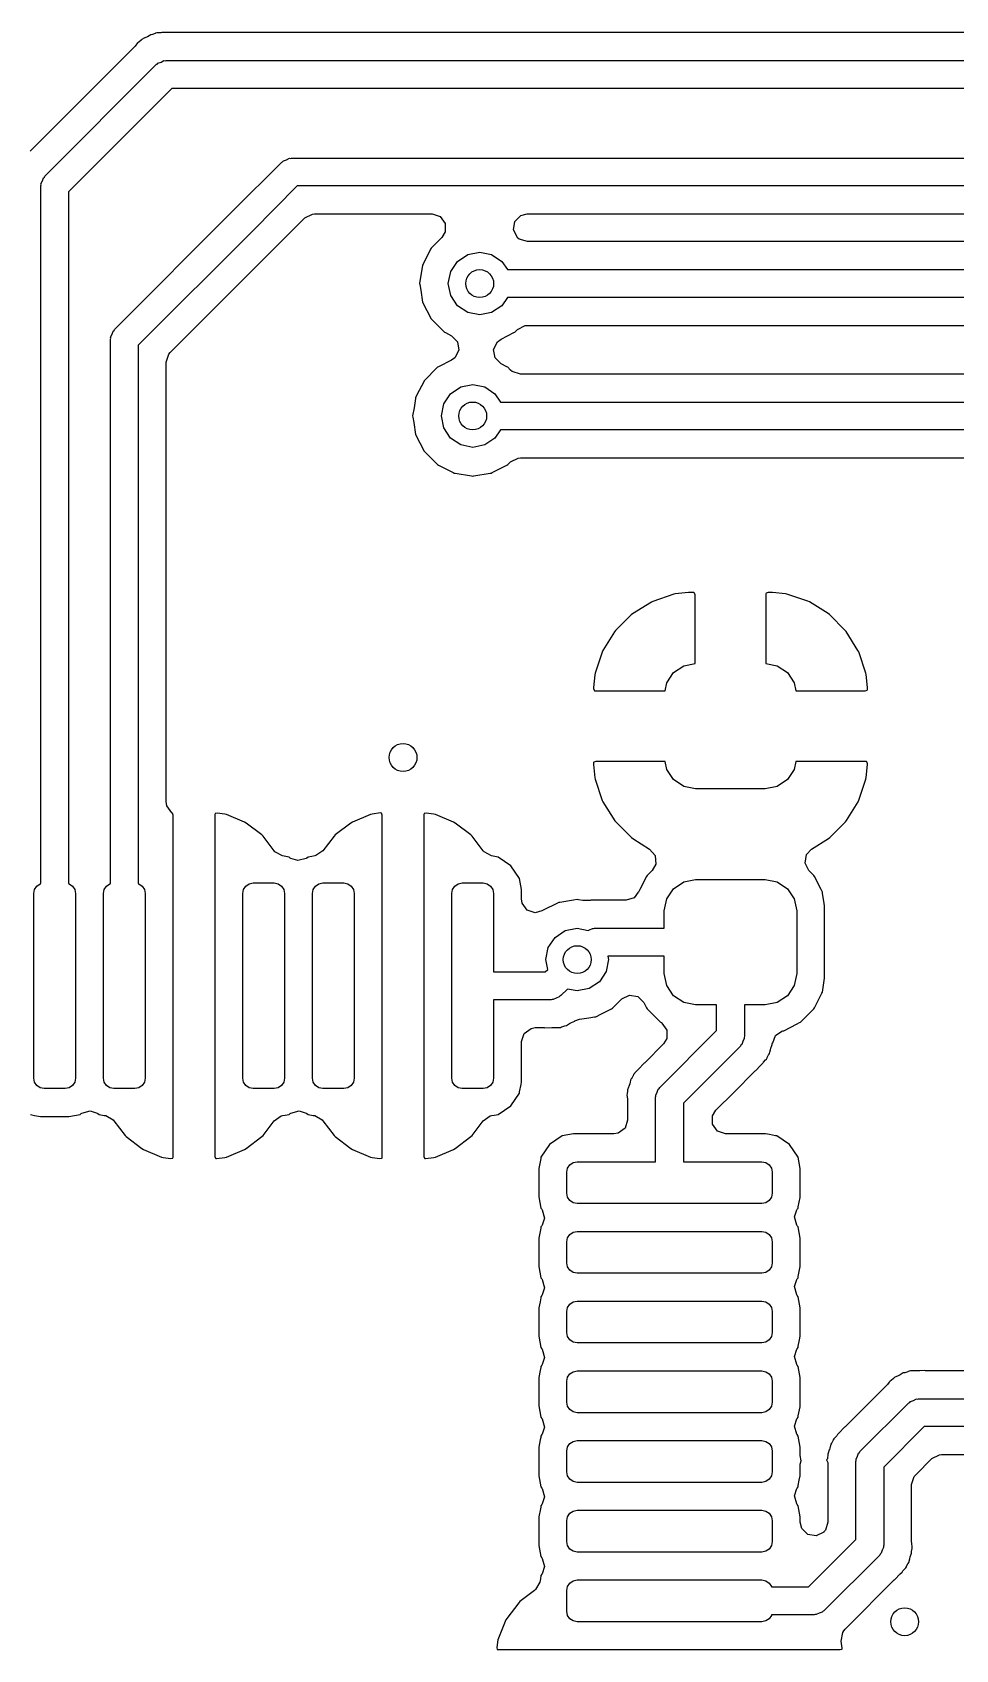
# Model space of a CAD drawing. Extents: x 97 to 313, y -173 to 213.
# Drawn here: x 192.54 to 199.17, y -144.25 to -132.65 of the extents above; entities that cross this region are included whole.
import ezdxf

# ---------------------------------------------------------------- set-up
doc = ezdxf.new("R2010")
doc.units = 0
doc.layers.add('BLACK', color=7, linetype='CONTINUOUS')

msp = doc.modelspace()

# ---------------------------------------------------------------- linework, layer by layer
at = {"layer": 'BLACK', "linetype": 'CONTINUOUS'}
for p, q in [((193.295, -132.724), (193.277, -132.747)), ((193.303, -132.719), (193.295, -132.724)), ((193.321, -132.704), (193.303, -132.719)), ((193.325, -132.7), (193.321, -132.704)), ((193.33, -132.696), (193.325, -132.7)), ((193.336, -132.693), (193.33, -132.696)), ((193.354, -132.685), (193.336, -132.693)), ((193.336, -132.693), (193.336, -132.693)), ((193.367, -132.679), (193.354, -132.685)), ((193.39, -132.665), (193.367, -132.679)), ((193.401, -132.663), (193.39, -132.665)), ((193.422, -132.656), (193.401, -132.663)), ((193.424, -132.655), (193.422, -132.656)), ((193.433, -132.652), (193.424, -132.655)), ((193.424, -132.655), (193.424, -132.655)), ((193.442, -132.651), (193.433, -132.652)), ((193.446, -132.651), (193.442, -132.651)), ((193.462, -132.651), (193.446, -132.651)), ((193.468, -132.65), (193.462, -132.651)), ((193.472, -132.649), (193.468, -132.65)), ((193.492, -132.649), (193.472, -132.649)), ((193.495, -132.649), (193.492, -132.649)), ((193.545, -132.648), (193.495, -132.649)), ((193.549, -132.649), (193.545, -132.648)), ((193.554, -132.649), (193.549, -132.649)), ((229.673, -132.649), (193.554, -132.649)), ((193.268, -132.757), (192.525, -133.5)), ((193.277, -132.747), (193.268, -132.757)), ((192.629, -133.679), (193.429, -132.879)), ((193.429, -132.879), (193.436, -132.876)), ((193.436, -132.876), (193.441, -132.869)), ((193.441, -132.869), (193.463, -132.862)), ((193.463, -132.862), (193.484, -132.851)), ((193.484, -132.851), (193.492, -132.852)), ((193.492, -132.852), (193.5, -132.85)), ((193.5, -132.85), (229.7, -132.85)), ((193.541, -133.05), (192.8, -133.791)), ((229.659, -133.05), (193.541, -133.05)), ((193.979, -133.929), (194.329, -133.579)), ((194.329, -133.579), (194.336, -133.576)), ((194.336, -133.576), (194.341, -133.569)), ((194.341, -133.569), (194.363, -133.562)), ((194.363, -133.562), (194.384, -133.551)), ((194.384, -133.551), (194.392, -133.552)), ((194.392, -133.552), (194.4, -133.55)), ((194.4, -133.55), (226.1, -133.55)), ((192.6, -133.75), (192.602, -133.742)), ((192.6, -138.755), (192.6, -133.75)), ((192.601, -133.734), (192.612, -133.713)), ((192.602, -133.742), (192.601, -133.734)), ((192.612, -133.713), (192.619, -133.691)), ((192.619, -133.691), (192.626, -133.686)), ((192.626, -133.686), (192.629, -133.679)), ((194.441, -133.75), (194.121, -134.071)), ((226.059, -133.75), (194.441, -133.75)), ((192.8, -133.791), (192.8, -138.755)), ((193.129, -134.779), (193.979, -133.929)), ((193.529, -134.945), (194.495, -133.979)), ((193.979, -133.929), (193.979, -133.929)), ((194.495, -133.979), (194.55, -133.952)), ((194.55, -133.952), (194.565, -133.951)), ((194.565, -133.951), (195.409, -133.951)), ((195.409, -133.951), (195.467, -133.969)), ((195.467, -133.969), (195.503, -134.019)), ((196.003, -134.005), (196.046, -133.961)), ((196.046, -133.961), (196.091, -133.951)), ((196.091, -133.951), (219.63, -133.951)), ((194.121, -134.071), (193.3, -134.891)), ((194.121, -134.071), (194.121, -134.071)), ((195.503, -134.08), (195.479, -134.12)), ((195.503, -134.019), (195.503, -134.08)), ((195.993, -134.065), (196.003, -134.005)), ((196.021, -134.12), (195.993, -134.065)), ((195.398, -134.204), (195.344, -134.31)), ((195.401, -134.197), (195.398, -134.204)), ((195.398, -134.204), (195.398, -134.204)), ((195.479, -134.12), (195.401, -134.197)), ((195.664, -134.242), (195.75, -134.225)), ((195.75, -134.225), (195.836, -134.242)), ((196.022, -134.121), (196.021, -134.12)), ((196.034, -134.131), (196.022, -134.121)), ((196.092, -134.149), (196.034, -134.131)), ((219.623, -134.149), (196.092, -134.149)), ((195.34, -134.317), (195.319, -134.45)), ((195.344, -134.31), (195.34, -134.317)), ((195.542, -134.364), (195.591, -134.291)), ((195.591, -134.291), (195.664, -134.242)), ((195.836, -134.242), (195.909, -134.291)), ((195.909, -134.291), (195.949, -134.35)), ((195.949, -134.35), (219.65, -134.35)), ((195.319, -134.45), (195.32, -134.458)), ((195.32, -134.458), (195.327, -134.498)), ((195.525, -134.45), (195.542, -134.364)), ((195.542, -134.536), (195.525, -134.45)), ((195.327, -134.498), (195.34, -134.583)), ((195.34, -134.583), (195.401, -134.703)), ((195.591, -134.609), (195.542, -134.536)), ((195.949, -134.55), (195.909, -134.609)), ((219.609, -134.55), (195.949, -134.55)), ((195.664, -134.658), (195.591, -134.609)), ((195.75, -134.675), (195.664, -134.658)), ((195.836, -134.658), (195.75, -134.675)), ((195.909, -134.609), (195.836, -134.658)), ((193.101, -134.834), (193.112, -134.813)), ((193.112, -134.813), (193.119, -134.791)), ((193.119, -134.791), (193.126, -134.786)), ((193.126, -134.786), (193.129, -134.779)), ((195.401, -134.703), (195.497, -134.799)), ((195.497, -134.799), (195.504, -134.802)), ((195.504, -134.802), (195.504, -134.802)), ((195.504, -134.802), (195.547, -134.824)), ((195.903, -134.85), (195.996, -134.802)), ((195.996, -134.802), (196.003, -134.799)), ((195.996, -134.802), (195.996, -134.802)), ((196.003, -134.799), (196.022, -134.779)), ((196.022, -134.779), (196.077, -134.752)), ((196.077, -134.752), (196.092, -134.75)), ((196.092, -134.75), (219.485, -134.75)), ((193.1, -134.85), (193.102, -134.842)), ((193.1, -138.755), (193.1, -134.85)), ((193.102, -134.842), (193.101, -134.834)), ((193.3, -134.891), (193.3, -138.755)), ((195.547, -134.824), (195.59, -134.867)), ((195.6, -134.928), (195.572, -134.982)), ((195.59, -134.867), (195.6, -134.928)), ((195.85, -134.922), (195.878, -134.868)), ((195.86, -134.983), (195.85, -134.922)), ((195.878, -134.868), (195.903, -134.85)), ((193.5, -135.015), (193.519, -134.957)), ((193.5, -138.166), (193.5, -135.015)), ((193.519, -134.957), (193.529, -134.945)), ((195.547, -135), (195.454, -135.048)), ((195.572, -134.982), (195.547, -135)), ((195.903, -135.026), (195.86, -134.983)), ((195.946, -135.048), (195.903, -135.026)), ((195.348, -135.154), (195.315, -135.218)), ((195.351, -135.147), (195.348, -135.154)), ((195.348, -135.154), (195.348, -135.154)), ((195.447, -135.051), (195.351, -135.147)), ((195.454, -135.048), (195.447, -135.051)), ((195.454, -135.048), (195.454, -135.048)), ((195.953, -135.051), (195.946, -135.048)), ((195.946, -135.048), (195.946, -135.048)), ((195.972, -135.071), (195.953, -135.051)), ((195.984, -135.081), (195.972, -135.071)), ((196.042, -135.1), (195.984, -135.081)), ((210.923, -135.1), (196.042, -135.1)), ((195.289, -135.275), (195.279, -135.341)), ((195.29, -135.267), (195.289, -135.275)), ((195.289, -135.275), (195.289, -135.275)), ((195.315, -135.218), (195.29, -135.267)), ((195.492, -135.314), (195.541, -135.241)), ((195.541, -135.241), (195.614, -135.192)), ((195.614, -135.192), (195.7, -135.175)), ((195.7, -135.175), (195.786, -135.192)), ((195.786, -135.192), (195.859, -135.241)), ((195.859, -135.241), (195.899, -135.3)), ((195.279, -135.341), (195.269, -135.4)), ((195.475, -135.4), (195.492, -135.314)), ((195.899, -135.3), (210.95, -135.3)), ((195.269, -135.4), (195.27, -135.408)), ((195.27, -135.408), (195.277, -135.448)), ((195.277, -135.448), (195.29, -135.533)), ((195.492, -135.486), (195.475, -135.4)), ((195.541, -135.559), (195.492, -135.486)), ((195.899, -135.5), (195.859, -135.559)), ((210.909, -135.5), (195.899, -135.5)), ((195.29, -135.533), (195.351, -135.653)), ((195.614, -135.608), (195.541, -135.559)), ((195.7, -135.625), (195.614, -135.608)), ((195.786, -135.608), (195.7, -135.625)), ((195.859, -135.559), (195.786, -135.608)), ((195.351, -135.653), (195.447, -135.749)), ((195.953, -135.749), (195.972, -135.729)), ((195.972, -135.729), (196.027, -135.702)), ((196.027, -135.702), (196.042, -135.701)), ((196.042, -135.701), (210.785, -135.701)), ((195.447, -135.749), (195.454, -135.752)), ((195.454, -135.752), (195.454, -135.752)), ((195.454, -135.752), (195.56, -135.806)), ((195.56, -135.806), (195.567, -135.81)), ((195.567, -135.81), (195.575, -135.811)), ((195.575, -135.811), (195.575, -135.811)), ((195.575, -135.811), (195.692, -135.83)), ((195.692, -135.83), (195.7, -135.831)), ((195.7, -135.831), (195.708, -135.83)), ((195.708, -135.83), (195.825, -135.811)), ((195.825, -135.811), (195.833, -135.81)), ((195.825, -135.811), (195.825, -135.811)), ((195.833, -135.81), (195.84, -135.806)), ((195.84, -135.806), (195.946, -135.752)), ((195.946, -135.752), (195.953, -135.749)), ((195.946, -135.752), (195.946, -135.752)), ((197.249, -136.667), (197.154, -136.677)), ((197.254, -136.667), (197.249, -136.667)), ((197.288, -136.667), (197.254, -136.667)), ((197.292, -136.67), (197.288, -136.667)), ((197.296, -136.683), (197.292, -136.67)), ((197.807, -136.671), (197.804, -136.675)), ((197.82, -136.667), (197.807, -136.671)), ((197.846, -136.667), (197.82, -136.667)), ((197.851, -136.667), (197.846, -136.667)), ((197.944, -136.677), (197.851, -136.667)), ((196.982, -136.735), (196.846, -136.819)), ((196.992, -136.73), (196.982, -136.735)), ((197.144, -136.679), (196.992, -136.73)), ((197.154, -136.677), (197.144, -136.679)), ((197.296, -137.176), (197.296, -136.683)), ((197.804, -136.675), (197.804, -137.176)), ((197.955, -136.679), (197.944, -136.677)), ((198.106, -136.729), (197.955, -136.679)), ((198.117, -136.734), (198.106, -136.729)), ((198.252, -136.818), (198.117, -136.734)), ((196.838, -136.826), (196.725, -136.939)), ((196.846, -136.819), (196.838, -136.826)), ((198.261, -136.825), (198.252, -136.818)), ((198.374, -136.938), (198.261, -136.825)), ((196.718, -136.948), (196.634, -137.083)), ((196.725, -136.939), (196.718, -136.948)), ((198.381, -136.946), (198.374, -136.938)), ((198.465, -137.082), (198.381, -136.946)), ((196.629, -137.094), (196.579, -137.245)), ((196.634, -137.083), (196.629, -137.094)), ((198.47, -137.092), (198.465, -137.082)), ((198.521, -137.244), (198.47, -137.092)), ((196.579, -137.245), (196.577, -137.256)), ((197.092, -137.314), (197.141, -137.241)), ((197.141, -137.241), (197.214, -137.192)), ((197.214, -137.192), (197.296, -137.176)), ((197.804, -137.176), (197.886, -137.192)), ((197.886, -137.192), (197.959, -137.241)), ((197.959, -137.241), (198.008, -137.314)), ((198.523, -137.254), (198.521, -137.244)), ((196.577, -137.256), (196.567, -137.349)), ((196.567, -137.349), (196.567, -137.354)), ((196.567, -137.354), (196.567, -137.355)), ((196.567, -137.355), (196.571, -137.368)), ((197.081, -137.371), (197.092, -137.314)), ((198.008, -137.314), (198.019, -137.371)), ((198.517, -137.371), (198.53, -137.367)), ((198.533, -137.349), (198.523, -137.254)), ((198.53, -137.367), (198.533, -137.363)), ((198.533, -137.354), (198.533, -137.349)), ((198.533, -137.363), (198.533, -137.354)), ((196.571, -137.368), (196.575, -137.371)), ((196.575, -137.371), (197.081, -137.371)), ((198.019, -137.371), (198.517, -137.371)), ((196.57, -137.883), (196.567, -137.887)), ((196.567, -137.887), (196.567, -137.896)), ((196.567, -137.896), (196.567, -137.901)), ((196.567, -137.901), (196.577, -137.996)), ((196.583, -137.879), (196.57, -137.883)), ((197.081, -137.879), (196.583, -137.879)), ((197.092, -137.936), (197.081, -137.879)), ((197.141, -138.009), (197.092, -137.936)), ((198.008, -137.936), (197.959, -138.009)), ((198.019, -137.879), (198.008, -137.936)), ((198.525, -137.879), (198.019, -137.879)), ((198.523, -137.994), (198.533, -137.901)), ((198.529, -137.882), (198.525, -137.879)), ((198.533, -137.895), (198.529, -137.882)), ((198.533, -137.896), (198.533, -137.895)), ((198.533, -137.901), (198.533, -137.896)), ((196.577, -137.996), (196.579, -138.006)), ((196.579, -138.006), (196.63, -138.158)), ((197.214, -138.058), (197.141, -138.009)), ((197.3, -138.075), (197.214, -138.058)), ((197.886, -138.058), (197.8, -138.075)), ((197.959, -138.009), (197.886, -138.058)), ((198.471, -138.156), (198.521, -138.005)), ((198.521, -138.005), (198.523, -137.994)), ((193.505, -138.197), (193.5, -138.166)), ((196.63, -138.158), (196.635, -138.168)), ((196.635, -138.168), (196.719, -138.304)), ((197.8, -138.075), (197.3, -138.075)), ((198.382, -138.302), (198.466, -138.167)), ((198.466, -138.167), (198.471, -138.156)), ((193.541, -138.247), (193.505, -138.197)), ((193.546, -138.25), (193.541, -138.247)), ((193.55, -138.263), (193.546, -138.25)), ((193.55, -138.793), (193.55, -138.263)), ((193.851, -138.253), (193.85, -138.258)), ((193.85, -138.258), (193.85, -138.793)), ((193.852, -138.251), (193.851, -138.253)), ((193.866, -138.249), (193.852, -138.251)), ((193.921, -138.256), (193.866, -138.249)), ((193.933, -138.259), (193.921, -138.256)), ((194.063, -138.313), (193.933, -138.259)), ((194.967, -138.259), (194.837, -138.313)), ((194.979, -138.256), (194.967, -138.259)), ((195.039, -138.248), (194.979, -138.256)), ((195.044, -138.249), (195.039, -138.248)), ((195.046, -138.25), (195.044, -138.249)), ((195.05, -138.263), (195.046, -138.25)), ((195.05, -138.793), (195.05, -138.263)), ((195.351, -138.253), (195.35, -138.258)), ((195.35, -138.258), (195.35, -138.793)), ((195.352, -138.251), (195.351, -138.253)), ((195.366, -138.249), (195.352, -138.251)), ((195.421, -138.256), (195.366, -138.249)), ((195.433, -138.259), (195.421, -138.256)), ((195.563, -138.313), (195.433, -138.259)), ((194.074, -138.32), (194.063, -138.313)), ((194.186, -138.405), (194.074, -138.32)), ((194.195, -138.414), (194.186, -138.405)), ((194.714, -138.405), (194.705, -138.414)), ((194.826, -138.32), (194.714, -138.405)), ((194.837, -138.313), (194.826, -138.32)), ((195.574, -138.32), (195.563, -138.313)), ((195.686, -138.405), (195.574, -138.32)), ((195.695, -138.414), (195.686, -138.405)), ((196.719, -138.304), (196.726, -138.312)), ((196.726, -138.312), (196.839, -138.425)), ((198.262, -138.424), (198.375, -138.311)), ((198.375, -138.311), (198.382, -138.302)), ((194.275, -138.519), (194.195, -138.414)), ((194.281, -138.526), (194.275, -138.519)), ((194.334, -138.556), (194.281, -138.526)), ((194.625, -138.519), (194.574, -138.554)), ((194.705, -138.414), (194.625, -138.519)), ((195.775, -138.519), (195.695, -138.414)), ((195.781, -138.526), (195.775, -138.519)), ((195.834, -138.556), (195.781, -138.526)), ((196.839, -138.425), (196.848, -138.432)), ((196.848, -138.432), (196.969, -138.507)), ((196.969, -138.507), (197.009, -138.554)), ((198.095, -138.546), (198.131, -138.507)), ((198.131, -138.507), (198.254, -138.431)), ((198.254, -138.431), (198.262, -138.424)), ((194.346, -138.558), (194.334, -138.556)), ((194.382, -138.565), (194.346, -138.558)), ((194.391, -138.571), (194.382, -138.565)), ((194.395, -138.574), (194.391, -138.571)), ((194.391, -138.571), (194.391, -138.571)), ((194.446, -138.59), (194.395, -138.574)), ((194.505, -138.574), (194.446, -138.59)), ((194.509, -138.571), (194.505, -138.574)), ((194.518, -138.565), (194.509, -138.571)), ((194.545, -138.56), (194.518, -138.565)), ((194.566, -138.556), (194.545, -138.56)), ((194.574, -138.554), (194.566, -138.556)), ((195.846, -138.558), (195.834, -138.556)), ((195.882, -138.565), (195.846, -138.558)), ((195.974, -138.626), (195.882, -138.565)), ((196.035, -138.718), (195.974, -138.626)), ((197.013, -138.615), (196.987, -138.661)), ((197.009, -138.554), (197.013, -138.615)), ((198.085, -138.607), (198.095, -138.546)), ((198.113, -138.661), (198.085, -138.607)), ((192.572, -138.772), (192.596, -138.756)), ((192.596, -138.756), (192.6, -138.755)), ((192.8, -138.755), (192.804, -138.756)), ((192.804, -138.756), (192.828, -138.772)), ((193.072, -138.772), (193.096, -138.756)), ((193.096, -138.756), (193.1, -138.755)), ((193.3, -138.755), (193.304, -138.756)), ((193.304, -138.756), (193.328, -138.772)), ((194.072, -138.772), (194.096, -138.756)), ((194.096, -138.756), (194.125, -138.75)), ((194.125, -138.75), (194.275, -138.75)), ((194.275, -138.75), (194.304, -138.756)), ((194.304, -138.756), (194.328, -138.772)), ((194.572, -138.772), (194.596, -138.756)), ((194.596, -138.756), (194.625, -138.75)), ((194.625, -138.75), (194.775, -138.75)), ((194.775, -138.75), (194.804, -138.756)), ((194.804, -138.756), (194.828, -138.772)), ((195.572, -138.772), (195.596, -138.756)), ((195.596, -138.756), (195.625, -138.75)), ((195.625, -138.75), (195.775, -138.75)), ((195.775, -138.75), (195.804, -138.756)), ((195.804, -138.756), (195.828, -138.772)), ((196.05, -138.798), (196.035, -138.718)), ((196.948, -138.704), (196.9, -138.798)), ((196.951, -138.697), (196.948, -138.704)), ((196.948, -138.704), (196.948, -138.704)), ((196.987, -138.661), (196.951, -138.697)), ((197.141, -138.791), (197.214, -138.742)), ((197.214, -138.742), (197.3, -138.725)), ((197.3, -138.725), (197.8, -138.725)), ((197.8, -138.725), (197.886, -138.742)), ((197.886, -138.742), (197.959, -138.791)), ((198.149, -138.697), (198.113, -138.661)), ((198.152, -138.704), (198.149, -138.697)), ((198.2, -138.798), (198.152, -138.704)), ((198.152, -138.704), (198.152, -138.704)), ((192.55, -138.825), (192.556, -138.796)), ((192.55, -140.15), (192.55, -138.825)), ((192.556, -138.796), (192.572, -138.772)), ((192.828, -138.772), (192.844, -138.796)), ((192.844, -138.796), (192.85, -138.825)), ((192.85, -138.825), (192.85, -140.15)), ((193.05, -138.825), (193.056, -138.796)), ((193.05, -140.15), (193.05, -138.825)), ((193.056, -138.796), (193.072, -138.772)), ((193.328, -138.772), (193.344, -138.796)), ((193.344, -138.796), (193.35, -138.825)), ((193.35, -138.825), (193.35, -140.15)), ((193.55, -138.796), (193.55, -138.793)), ((193.55, -138.798), (193.55, -138.796)), ((193.55, -138.822), (193.55, -138.798)), ((193.55, -138.825), (193.55, -138.822)), ((193.55, -140.15), (193.55, -138.825)), ((193.85, -138.796), (193.849, -138.798)), ((193.849, -138.798), (193.849, -138.822)), ((193.849, -138.822), (193.85, -138.825)), ((193.85, -138.793), (193.85, -138.796)), ((193.85, -138.825), (193.85, -140.15)), ((194.05, -138.825), (194.056, -138.796)), ((194.05, -140.15), (194.05, -138.825)), ((194.056, -138.796), (194.072, -138.772)), ((194.328, -138.772), (194.344, -138.796)), ((194.344, -138.796), (194.35, -138.825)), ((194.35, -138.825), (194.35, -140.15)), ((194.55, -138.825), (194.556, -138.796)), ((194.55, -140.15), (194.55, -138.825)), ((194.556, -138.796), (194.572, -138.772)), ((194.828, -138.772), (194.844, -138.796)), ((194.844, -138.796), (194.85, -138.825)), ((194.85, -138.825), (194.85, -140.15)), ((195.05, -138.796), (195.05, -138.793)), ((195.05, -138.798), (195.05, -138.796)), ((195.05, -138.822), (195.05, -138.798)), ((195.05, -138.825), (195.05, -138.822)), ((195.05, -140.15), (195.05, -138.825)), ((195.35, -138.796), (195.349, -138.798)), ((195.349, -138.798), (195.349, -138.822)), ((195.349, -138.822), (195.35, -138.825)), ((195.35, -138.793), (195.35, -138.796)), ((195.35, -138.825), (195.35, -140.15)), ((195.55, -138.825), (195.556, -138.796)), ((195.55, -140.15), (195.55, -138.825)), ((195.556, -138.796), (195.572, -138.772)), ((195.828, -138.772), (195.844, -138.796)), ((195.844, -138.796), (195.85, -138.825)), ((195.85, -138.825), (195.85, -139.387)), ((196.05, -138.865), (196.05, -138.798)), ((196.055, -138.896), (196.05, -138.865)), ((196.423, -138.873), (196.325, -138.889)), ((196.45, -138.869), (196.423, -138.873)), ((196.458, -138.87), (196.45, -138.869)), ((196.49, -138.876), (196.458, -138.87)), ((196.458, -138.87), (196.458, -138.87)), ((196.543, -138.875), (196.537, -138.876)), ((196.547, -138.874), (196.543, -138.875)), ((196.567, -138.874), (196.547, -138.874)), ((196.57, -138.874), (196.567, -138.874)), ((196.585, -138.874), (196.57, -138.874)), ((196.62, -138.873), (196.585, -138.874)), ((196.624, -138.874), (196.62, -138.873)), ((196.629, -138.874), (196.624, -138.874)), ((196.801, -138.874), (196.629, -138.874)), ((196.859, -138.856), (196.801, -138.874)), ((196.888, -138.816), (196.859, -138.856)), ((196.89, -138.817), (196.888, -138.816)), ((196.9, -138.798), (196.89, -138.817)), ((197.075, -138.95), (197.092, -138.864)), ((197.092, -138.864), (197.141, -138.791)), ((197.959, -138.791), (198.008, -138.864)), ((198.008, -138.864), (198.025, -138.95)), ((198.21, -138.817), (198.2, -138.798)), ((198.211, -138.825), (198.21, -138.817)), ((198.222, -138.896), (198.211, -138.825)), ((198.211, -138.825), (198.211, -138.825)), ((196.091, -138.945), (196.055, -138.896)), ((196.149, -138.964), (196.091, -138.945)), ((196.196, -138.949), (196.149, -138.964)), ((196.197, -138.951), (196.196, -138.949)), ((196.317, -138.89), (196.197, -138.951)), ((196.325, -138.889), (196.317, -138.89)), ((196.325, -138.889), (196.325, -138.889)), ((196.509, -138.877), (196.49, -138.876)), ((196.537, -138.876), (196.509, -138.877)), ((197.075, -139.075), (197.075, -138.95)), ((198.025, -138.95), (198.025, -139.4)), ((198.225, -138.917), (198.222, -138.896)), ((198.225, -139.433), (198.225, -138.917)), ((196.291, -139.141), (196.364, -139.092)), ((196.364, -139.092), (196.45, -139.075)), ((196.45, -139.075), (196.528, -139.09)), ((196.528, -139.09), (196.538, -139.087)), ((196.538, -139.087), (196.559, -139.076)), ((196.559, -139.076), (196.567, -139.077)), ((196.567, -139.077), (196.575, -139.075)), ((196.575, -139.075), (197.075, -139.075)), ((196.225, -139.3), (196.242, -139.214)), ((196.242, -139.214), (196.291, -139.141)), ((196.239, -139.37), (196.225, -139.3)), ((196.675, -139.3), (196.658, -139.386)), ((197.075, -139.275), (196.67, -139.275)), ((196.67, -139.275), (196.675, -139.3)), ((197.075, -139.4), (197.075, -139.275)), ((195.85, -139.387), (196.221, -139.387)), ((196.221, -139.387), (196.239, -139.37)), ((196.658, -139.386), (196.609, -139.459)), ((197.092, -139.486), (197.075, -139.4)), ((198.025, -139.4), (198.008, -139.486)), ((198.21, -139.533), (198.225, -139.433)), ((196.321, -139.568), (196.299, -139.576)), ((196.326, -139.562), (196.321, -139.568)), ((196.333, -139.558), (196.326, -139.562)), ((196.38, -139.511), (196.333, -139.558)), ((196.45, -139.525), (196.38, -139.511)), ((196.536, -139.508), (196.45, -139.525)), ((196.609, -139.459), (196.536, -139.508)), ((196.77, -139.582), (196.824, -139.554)), ((196.824, -139.554), (196.885, -139.564)), ((196.885, -139.564), (196.928, -139.607)), ((197.141, -139.559), (197.092, -139.486)), ((197.214, -139.608), (197.141, -139.559)), ((197.959, -139.559), (197.886, -139.608)), ((198.008, -139.486), (197.959, -139.559)), ((198.152, -139.646), (198.206, -139.54)), ((198.206, -139.54), (198.21, -139.533)), ((198.206, -139.54), (198.206, -139.54)), ((196.262, -139.588), (195.85, -139.588)), ((195.85, -139.588), (195.85, -140.15)), ((196.27, -139.585), (196.262, -139.588)), ((196.278, -139.586), (196.27, -139.585)), ((196.299, -139.576), (196.278, -139.586)), ((196.583, -139.71), (196.625, -139.688)), ((196.625, -139.688), (196.696, -139.652)), ((196.696, -139.652), (196.703, -139.649)), ((196.696, -139.652), (196.696, -139.652)), ((196.703, -139.649), (196.77, -139.582)), ((196.928, -139.607), (196.948, -139.646)), ((196.948, -139.646), (196.948, -139.646)), ((196.948, -139.646), (196.951, -139.653)), ((196.951, -139.653), (197.047, -139.749)), ((197.3, -139.625), (197.214, -139.608)), ((197.45, -139.625), (197.3, -139.625)), ((197.45, -139.809), (197.45, -139.625)), ((197.8, -139.625), (197.65, -139.625)), ((197.65, -139.625), (197.65, -139.85)), ((197.886, -139.608), (197.8, -139.625)), ((198.053, -139.749), (198.149, -139.653)), ((198.149, -139.653), (198.152, -139.646)), ((196.069, -139.829), (196.119, -139.793)), ((196.119, -139.793), (196.149, -139.788)), ((196.149, -139.788), (196.209, -139.788)), ((196.209, -139.788), (196.213, -139.788)), ((196.213, -139.788), (196.218, -139.79)), ((196.218, -139.79), (196.267, -139.788)), ((196.267, -139.788), (196.271, -139.788)), ((196.271, -139.788), (196.29, -139.788)), ((196.29, -139.788), (196.295, -139.787)), ((196.295, -139.787), (196.3, -139.787)), ((196.3, -139.787), (196.316, -139.786)), ((196.316, -139.786), (196.321, -139.786)), ((196.321, -139.786), (196.33, -139.786)), ((196.33, -139.786), (196.338, -139.782)), ((196.338, -139.782), (196.34, -139.781)), ((196.338, -139.782), (196.338, -139.782)), ((196.34, -139.781), (196.361, -139.775)), ((196.361, -139.775), (196.373, -139.773)), ((196.373, -139.773), (196.395, -139.759)), ((196.395, -139.759), (196.408, -139.752)), ((196.408, -139.752), (196.433, -139.742)), ((196.408, -139.752), (196.408, -139.752)), ((196.433, -139.742), (196.434, -139.74)), ((196.434, -139.74), (196.467, -139.728)), ((196.467, -139.728), (196.533, -139.718)), ((196.533, -139.718), (196.575, -139.711)), ((196.575, -139.711), (196.583, -139.71)), ((196.575, -139.711), (196.575, -139.711)), ((197.047, -139.749), (197.054, -139.752)), ((197.054, -139.752), (197.058, -139.755)), ((197.058, -139.755), (197.094, -139.805)), ((197.933, -139.81), (198.028, -139.761)), ((198.028, -139.761), (198.046, -139.752)), ((198.046, -139.752), (198.053, -139.749)), ((198.046, -139.752), (198.046, -139.752)), ((196.05, -139.887), (196.069, -139.829)), ((196.05, -140.177), (196.05, -139.887)), ((197.07, -139.905), (196.938, -140.037)), ((197.042, -140.217), (197.45, -139.809)), ((197.094, -139.866), (197.07, -139.905)), ((197.094, -139.805), (197.094, -139.866)), ((197.624, -139.914), (197.621, -139.921)), ((197.631, -139.909), (197.624, -139.914)), ((197.638, -139.887), (197.631, -139.909)), ((197.649, -139.866), (197.638, -139.887)), ((197.65, -139.85), (197.648, -139.858)), ((197.648, -139.858), (197.649, -139.866)), ((197.84, -139.934), (197.847, -139.916)), ((197.847, -139.916), (197.85, -139.909)), ((197.847, -139.916), (197.847, -139.916)), ((197.85, -139.902), (197.851, -139.901)), ((197.85, -139.903), (197.85, -139.902)), ((197.85, -139.909), (197.85, -139.903)), ((197.851, -139.901), (197.852, -139.896)), ((197.852, -139.896), (197.853, -139.896)), ((197.853, -139.896), (197.872, -139.845)), ((197.872, -139.845), (197.919, -139.813)), ((197.919, -139.813), (197.925, -139.811)), ((197.925, -139.811), (197.933, -139.81)), ((197.621, -139.921), (197.212, -140.329)), ((197.785, -140.039), (197.788, -140.035)), ((197.788, -140.035), (197.802, -140.02)), ((197.802, -140.02), (197.808, -140.013)), ((197.802, -140.02), (197.802, -140.02)), ((197.808, -140.013), (197.812, -140.005)), ((197.812, -140.005), (197.813, -140.003)), ((197.812, -140.005), (197.812, -140.005)), ((197.813, -140.003), (197.823, -139.983)), ((197.823, -139.983), (197.824, -139.981)), ((197.824, -139.981), (197.829, -139.974)), ((197.824, -139.981), (197.824, -139.981)), ((197.829, -139.974), (197.832, -139.965)), ((197.832, -139.965), (197.836, -139.948)), ((197.836, -139.948), (197.84, -139.934)), ((192.556, -140.179), (192.55, -140.15)), ((192.85, -140.15), (192.844, -140.179)), ((193.056, -140.179), (193.05, -140.15)), ((193.35, -140.15), (193.344, -140.179)), ((193.55, -140.153), (193.55, -140.15)), ((193.85, -140.15), (193.85, -140.153)), ((194.056, -140.179), (194.05, -140.15)), ((194.35, -140.15), (194.344, -140.179)), ((194.556, -140.179), (194.55, -140.15)), ((194.85, -140.15), (194.844, -140.179)), ((195.05, -140.153), (195.05, -140.15)), ((195.35, -140.15), (195.35, -140.153)), ((195.556, -140.179), (195.55, -140.15)), ((195.85, -140.15), (195.844, -140.179)), ((196.85, -140.135), (196.84, -140.154)), ((196.851, -140.133), (196.85, -140.135)), ((196.854, -140.124), (196.851, -140.133)), ((196.851, -140.133), (196.851, -140.133)), ((196.874, -140.102), (196.854, -140.124)), ((196.878, -140.098), (196.874, -140.102)), ((196.88, -140.095), (196.878, -140.098)), ((196.894, -140.081), (196.88, -140.095)), ((196.897, -140.078), (196.894, -140.081)), ((196.924, -140.049), (196.897, -140.078)), ((196.93, -140.042), (196.924, -140.049)), ((196.935, -140.04), (196.93, -140.042)), ((196.938, -140.037), (196.935, -140.04)), ((197.573, -140.252), (197.725, -140.1)), ((197.725, -140.1), (197.728, -140.098)), ((197.728, -140.098), (197.732, -140.095)), ((197.732, -140.095), (197.766, -140.059)), ((197.766, -140.059), (197.768, -140.057)), ((197.768, -140.057), (197.782, -140.043)), ((197.782, -140.043), (197.785, -140.039)), ((192.572, -140.203), (192.556, -140.179)), ((192.596, -140.219), (192.572, -140.203)), ((192.625, -140.225), (192.596, -140.219)), ((192.775, -140.225), (192.625, -140.225)), ((192.804, -140.219), (192.775, -140.225)), ((192.828, -140.203), (192.804, -140.219)), ((192.844, -140.179), (192.828, -140.203)), ((193.072, -140.203), (193.056, -140.179)), ((193.096, -140.219), (193.072, -140.203)), ((193.125, -140.225), (193.096, -140.219)), ((193.275, -140.225), (193.125, -140.225)), ((193.304, -140.219), (193.275, -140.225)), ((193.328, -140.203), (193.304, -140.219)), ((193.344, -140.179), (193.328, -140.203)), ((193.55, -140.177), (193.55, -140.153)), ((193.55, -140.179), (193.55, -140.177)), ((193.55, -140.182), (193.55, -140.179)), ((193.55, -140.717), (193.55, -140.182)), ((193.85, -140.153), (193.85, -140.177)), ((193.85, -140.177), (193.85, -140.179)), ((193.85, -140.179), (193.85, -140.182)), ((193.85, -140.182), (193.85, -140.712)), ((194.072, -140.203), (194.056, -140.179)), ((194.096, -140.219), (194.072, -140.203)), ((194.125, -140.225), (194.096, -140.219)), ((194.275, -140.225), (194.125, -140.225)), ((194.304, -140.219), (194.275, -140.225)), ((194.328, -140.203), (194.304, -140.219)), ((194.344, -140.179), (194.328, -140.203)), ((194.572, -140.203), (194.556, -140.179)), ((194.596, -140.219), (194.572, -140.203)), ((194.625, -140.225), (194.596, -140.219)), ((194.775, -140.225), (194.625, -140.225)), ((194.804, -140.219), (194.775, -140.225)), ((194.828, -140.203), (194.804, -140.219)), ((194.844, -140.179), (194.828, -140.203)), ((195.05, -140.177), (195.05, -140.153)), ((195.05, -140.179), (195.05, -140.177)), ((195.05, -140.182), (195.05, -140.179)), ((195.05, -140.717), (195.05, -140.182)), ((195.35, -140.153), (195.35, -140.177)), ((195.35, -140.177), (195.35, -140.179)), ((195.35, -140.179), (195.35, -140.182)), ((195.35, -140.182), (195.35, -140.712)), ((195.572, -140.203), (195.556, -140.179)), ((195.596, -140.219), (195.572, -140.203)), ((195.625, -140.225), (195.596, -140.219)), ((195.775, -140.225), (195.625, -140.225)), ((195.804, -140.219), (195.775, -140.225)), ((195.828, -140.203), (195.804, -140.219)), ((195.844, -140.179), (195.828, -140.203)), ((195.974, -140.349), (196.035, -140.257)), ((196.035, -140.257), (196.036, -140.248)), ((196.036, -140.248), (196.047, -140.195)), ((196.036, -140.248), (196.036, -140.248)), ((196.047, -140.195), (196.05, -140.177)), ((196.809, -140.263), (196.807, -140.273)), ((196.812, -140.241), (196.809, -140.263)), ((196.813, -140.228), (196.812, -140.234)), ((196.812, -140.234), (196.812, -140.241)), ((196.815, -140.222), (196.813, -140.228)), ((196.822, -140.203), (196.815, -140.222)), ((196.827, -140.19), (196.822, -140.203)), ((196.83, -140.178), (196.827, -140.19)), ((196.833, -140.164), (196.83, -140.178)), ((196.838, -140.156), (196.833, -140.164)), ((196.84, -140.154), (196.838, -140.156)), ((196.838, -140.156), (196.838, -140.156)), ((197.014, -140.272), (197.024, -140.251)), ((197.024, -140.251), (197.032, -140.229)), ((197.032, -140.229), (197.038, -140.224)), ((197.038, -140.224), (197.042, -140.217)), ((197.444, -140.38), (197.573, -140.252)), ((195.882, -140.41), (195.974, -140.349)), ((196.807, -140.273), (196.809, -140.285)), ((196.809, -140.285), (196.811, -140.301)), ((196.811, -140.301), (196.812, -140.315)), ((196.812, -140.315), (196.812, -140.451)), ((197.012, -140.287), (197.015, -140.28)), ((197.012, -140.75), (197.012, -140.287)), ((197.015, -140.28), (197.014, -140.272)), ((197.212, -140.329), (197.212, -140.75)), ((197.42, -140.42), (197.444, -140.38)), ((192.527, -140.411), (192.556, -140.417)), ((192.556, -140.417), (192.598, -140.425)), ((192.598, -140.425), (192.7, -140.425)), ((192.7, -140.425), (192.802, -140.425)), ((192.802, -140.425), (192.882, -140.41)), ((192.882, -140.41), (192.891, -140.404)), ((192.891, -140.404), (192.895, -140.401)), ((192.895, -140.401), (192.954, -140.385)), ((192.954, -140.385), (193.005, -140.401)), ((193.005, -140.401), (193.009, -140.404)), ((193.009, -140.404), (193.009, -140.404)), ((193.009, -140.404), (193.018, -140.41)), ((193.018, -140.41), (193.054, -140.417)), ((193.054, -140.417), (193.066, -140.419)), ((193.066, -140.419), (193.119, -140.449)), ((193.119, -140.449), (193.125, -140.456)), ((193.125, -140.456), (193.205, -140.561)), ((194.195, -140.561), (194.275, -140.456)), ((194.275, -140.456), (194.326, -140.421)), ((194.326, -140.421), (194.334, -140.419)), ((194.334, -140.419), (194.355, -140.415)), ((194.355, -140.415), (194.382, -140.41)), ((194.382, -140.41), (194.391, -140.404)), ((194.391, -140.404), (194.395, -140.401)), ((194.395, -140.401), (194.454, -140.385)), ((194.454, -140.385), (194.505, -140.401)), ((194.505, -140.401), (194.509, -140.404)), ((194.509, -140.404), (194.509, -140.404)), ((194.509, -140.404), (194.518, -140.41)), ((194.518, -140.41), (194.554, -140.417)), ((194.554, -140.417), (194.566, -140.419)), ((194.566, -140.419), (194.619, -140.449)), ((194.619, -140.449), (194.625, -140.456)), ((194.625, -140.456), (194.705, -140.561)), ((195.695, -140.561), (195.775, -140.456)), ((195.775, -140.456), (195.826, -140.421)), ((195.826, -140.421), (195.834, -140.419)), ((195.834, -140.419), (195.855, -140.415)), ((195.855, -140.415), (195.882, -140.41)), ((196.812, -140.451), (196.793, -140.509)), ((197.42, -140.481), (197.42, -140.42)), ((197.456, -140.531), (197.42, -140.481)), ((193.205, -140.561), (193.214, -140.57)), ((193.214, -140.57), (193.326, -140.655)), ((194.074, -140.655), (194.186, -140.57)), ((194.186, -140.57), (194.195, -140.561)), ((194.705, -140.561), (194.714, -140.57)), ((194.714, -140.57), (194.826, -140.655)), ((195.574, -140.655), (195.686, -140.57)), ((195.686, -140.57), (195.695, -140.561)), ((196.343, -140.565), (196.251, -140.626)), ((196.423, -140.55), (196.343, -140.565)), ((196.713, -140.55), (196.423, -140.55)), ((196.744, -140.545), (196.713, -140.55)), ((196.793, -140.509), (196.744, -140.545)), ((197.514, -140.549), (197.456, -140.531)), ((197.802, -140.549), (197.514, -140.549)), ((197.83, -140.555), (197.802, -140.549)), ((197.873, -140.564), (197.83, -140.555)), ((197.882, -140.565), (197.873, -140.564)), ((197.873, -140.564), (197.873, -140.564)), ((197.974, -140.626), (197.882, -140.565)), ((193.326, -140.655), (193.337, -140.662)), ((193.337, -140.662), (193.467, -140.716)), ((193.467, -140.716), (193.479, -140.719)), ((193.479, -140.719), (193.534, -140.726)), ((193.534, -140.726), (193.548, -140.724)), ((193.548, -140.724), (193.549, -140.722)), ((193.549, -140.722), (193.55, -140.717)), ((193.85, -140.712), (193.854, -140.725)), ((193.854, -140.725), (193.856, -140.726)), ((193.856, -140.726), (193.861, -140.727)), ((193.861, -140.727), (193.921, -140.719)), ((193.921, -140.719), (193.933, -140.716)), ((193.933, -140.716), (194.063, -140.662)), ((194.063, -140.662), (194.074, -140.655)), ((194.826, -140.655), (194.837, -140.662)), ((194.837, -140.662), (194.967, -140.716)), ((194.967, -140.716), (194.979, -140.719)), ((194.979, -140.719), (195.034, -140.726)), ((195.034, -140.726), (195.048, -140.724)), ((195.048, -140.724), (195.049, -140.722)), ((195.049, -140.722), (195.05, -140.717)), ((195.35, -140.712), (195.354, -140.725)), ((195.354, -140.725), (195.356, -140.726)), ((195.356, -140.726), (195.361, -140.727)), ((195.361, -140.727), (195.421, -140.719)), ((195.421, -140.719), (195.433, -140.716)), ((195.433, -140.716), (195.563, -140.662)), ((195.563, -140.662), (195.574, -140.655)), ((196.189, -140.727), (196.174, -140.798)), ((196.19, -140.718), (196.189, -140.727)), ((196.189, -140.727), (196.189, -140.727)), ((196.251, -140.626), (196.19, -140.718)), ((198.035, -140.718), (197.974, -140.626)), ((198.05, -140.798), (198.035, -140.718)), ((196.174, -140.798), (196.175, -141.002)), ((196.375, -140.825), (196.381, -140.796)), ((196.375, -140.975), (196.375, -140.825)), ((196.381, -140.796), (196.397, -140.772)), ((196.397, -140.772), (196.421, -140.756)), ((196.421, -140.756), (196.45, -140.75)), ((196.45, -140.75), (197.012, -140.75)), ((197.212, -140.75), (197.775, -140.75)), ((197.775, -140.75), (197.804, -140.756)), ((197.804, -140.756), (197.828, -140.772)), ((197.828, -140.772), (197.844, -140.796)), ((197.844, -140.796), (197.85, -140.825)), ((197.85, -140.825), (197.85, -140.975)), ((198.05, -141.002), (198.05, -140.798)), ((196.175, -141.002), (196.19, -141.082)), ((196.381, -141.004), (196.375, -140.975)), ((196.397, -141.028), (196.381, -141.004)), ((196.421, -141.044), (196.397, -141.028)), ((196.45, -141.05), (196.421, -141.044)), ((197.775, -141.05), (196.45, -141.05)), ((197.804, -141.044), (197.775, -141.05)), ((197.828, -141.028), (197.804, -141.044)), ((197.844, -141.004), (197.828, -141.028)), ((197.85, -140.975), (197.844, -141.004)), ((198.035, -141.082), (198.036, -141.073)), ((198.036, -141.073), (198.05, -141.007)), ((198.036, -141.073), (198.036, -141.073)), ((198.05, -141.007), (198.05, -141.002)), ((196.19, -141.082), (196.196, -141.091)), ((196.196, -141.091), (196.199, -141.095)), ((196.199, -141.095), (196.215, -141.154)), ((196.215, -141.154), (196.199, -141.205)), ((198.01, -141.146), (198.026, -141.095)), ((198.026, -141.205), (198.01, -141.146)), ((198.026, -141.095), (198.029, -141.091)), ((198.029, -141.091), (198.035, -141.082)), ((198.029, -141.091), (198.029, -141.091)), ((196.184, -141.25), (196.174, -141.298)), ((196.174, -141.298), (196.175, -141.502)), ((196.189, -141.227), (196.184, -141.25)), ((196.19, -141.218), (196.189, -141.227)), ((196.189, -141.227), (196.189, -141.227)), ((196.196, -141.209), (196.19, -141.218)), ((196.199, -141.205), (196.196, -141.209)), ((196.375, -141.325), (196.381, -141.296)), ((196.381, -141.296), (196.397, -141.272)), ((196.397, -141.272), (196.421, -141.256)), ((196.421, -141.256), (196.45, -141.25)), ((196.45, -141.25), (197.775, -141.25)), ((197.775, -141.25), (197.804, -141.256)), ((197.804, -141.256), (197.828, -141.272)), ((197.828, -141.272), (197.844, -141.296)), ((197.844, -141.296), (197.85, -141.325)), ((198.029, -141.209), (198.026, -141.205)), ((198.035, -141.218), (198.029, -141.209)), ((198.05, -141.298), (198.035, -141.218)), ((198.05, -141.502), (198.05, -141.298)), ((196.375, -141.475), (196.375, -141.325)), ((197.85, -141.325), (197.85, -141.475)), ((196.175, -141.502), (196.19, -141.582)), ((196.381, -141.504), (196.375, -141.475)), ((196.397, -141.528), (196.381, -141.504)), ((196.421, -141.544), (196.397, -141.528)), ((196.45, -141.55), (196.421, -141.544)), ((197.804, -141.544), (197.775, -141.55)), ((197.828, -141.528), (197.804, -141.544)), ((197.844, -141.504), (197.828, -141.528)), ((197.85, -141.475), (197.844, -141.504)), ((198.036, -141.573), (198.044, -141.537)), ((198.044, -141.537), (198.05, -141.502)), ((196.19, -141.582), (196.196, -141.591)), ((196.196, -141.591), (196.199, -141.595)), ((196.199, -141.595), (196.215, -141.654)), ((196.215, -141.654), (196.199, -141.705)), ((197.775, -141.55), (196.45, -141.55)), ((198.01, -141.646), (198.026, -141.595)), ((198.026, -141.705), (198.01, -141.646)), ((198.026, -141.595), (198.029, -141.591)), ((198.029, -141.591), (198.035, -141.582)), ((198.029, -141.591), (198.029, -141.591)), ((198.035, -141.582), (198.036, -141.573)), ((198.036, -141.573), (198.036, -141.573)), ((196.183, -141.756), (196.174, -141.798)), ((196.189, -141.727), (196.183, -141.756)), ((196.19, -141.718), (196.189, -141.727)), ((196.189, -141.727), (196.189, -141.727)), ((196.196, -141.709), (196.19, -141.718)), ((196.199, -141.705), (196.196, -141.709)), ((196.381, -141.796), (196.397, -141.772)), ((196.397, -141.772), (196.421, -141.756)), ((196.421, -141.756), (196.45, -141.75)), ((196.45, -141.75), (197.775, -141.75)), ((197.775, -141.75), (197.804, -141.756)), ((197.804, -141.756), (197.828, -141.772)), ((197.828, -141.772), (197.844, -141.796)), ((198.029, -141.709), (198.026, -141.705)), ((198.035, -141.718), (198.029, -141.709)), ((198.05, -141.798), (198.035, -141.718)), ((196.174, -141.798), (196.175, -142.002)), ((196.375, -141.825), (196.381, -141.796)), ((196.375, -141.975), (196.375, -141.825)), ((197.844, -141.796), (197.85, -141.825)), ((197.85, -141.825), (197.85, -141.975)), ((198.05, -142.002), (198.05, -141.798)), ((196.175, -142.002), (196.19, -142.082)), ((196.381, -142.004), (196.375, -141.975)), ((196.397, -142.028), (196.381, -142.004)), ((197.844, -142.004), (197.828, -142.028)), ((197.85, -141.975), (197.844, -142.004)), ((198.045, -142.027), (198.05, -142.002)), ((196.19, -142.082), (196.196, -142.091)), ((196.196, -142.091), (196.199, -142.095)), ((196.199, -142.095), (196.215, -142.154)), ((196.421, -142.044), (196.397, -142.028)), ((196.45, -142.05), (196.421, -142.044)), ((197.775, -142.05), (196.45, -142.05)), ((197.804, -142.044), (197.775, -142.05)), ((197.828, -142.028), (197.804, -142.044)), ((198.01, -142.146), (198.026, -142.095)), ((198.026, -142.095), (198.029, -142.091)), ((198.029, -142.091), (198.035, -142.082)), ((198.029, -142.091), (198.029, -142.091)), ((198.035, -142.082), (198.036, -142.073)), ((198.036, -142.073), (198.045, -142.027)), ((198.036, -142.073), (198.036, -142.073)), ((196.189, -142.227), (196.185, -142.248)), ((196.19, -142.218), (196.189, -142.227)), ((196.189, -142.227), (196.189, -142.227)), ((196.196, -142.209), (196.19, -142.218)), ((196.199, -142.205), (196.196, -142.209)), ((196.215, -142.154), (196.199, -142.205)), ((198.026, -142.205), (198.01, -142.146)), ((198.029, -142.209), (198.026, -142.205)), ((198.035, -142.218), (198.029, -142.209)), ((198.05, -142.298), (198.035, -142.218)), ((196.185, -142.248), (196.174, -142.298)), ((196.174, -142.298), (196.175, -142.502)), ((196.375, -142.325), (196.381, -142.296)), ((196.375, -142.475), (196.375, -142.325)), ((196.381, -142.296), (196.397, -142.272)), ((196.397, -142.272), (196.421, -142.256)), ((196.421, -142.256), (196.45, -142.25)), ((196.45, -142.25), (197.775, -142.25)), ((197.775, -142.25), (197.804, -142.256)), ((197.804, -142.256), (197.828, -142.272)), ((197.828, -142.272), (197.844, -142.296)), ((197.844, -142.296), (197.85, -142.325)), ((197.85, -142.325), (197.85, -142.475)), ((198.05, -142.502), (198.05, -142.298)), ((198.677, -142.347), (198.668, -142.357)), ((198.689, -142.331), (198.677, -142.347)), ((198.695, -142.324), (198.689, -142.331)), ((198.689, -142.331), (198.689, -142.331)), ((198.702, -142.319), (198.695, -142.324)), ((198.703, -142.319), (198.702, -142.319)), ((198.702, -142.319), (198.702, -142.319)), ((198.721, -142.304), (198.703, -142.319)), ((198.725, -142.3), (198.721, -142.304)), ((198.73, -142.296), (198.725, -142.3)), ((198.736, -142.293), (198.73, -142.296)), ((198.754, -142.285), (198.736, -142.293)), ((198.736, -142.293), (198.736, -142.293)), ((198.767, -142.279), (198.754, -142.285)), ((198.782, -142.27), (198.767, -142.279)), ((198.79, -142.265), (198.782, -142.27)), ((198.782, -142.27), (198.782, -142.27)), ((198.801, -142.263), (198.79, -142.265)), ((198.822, -142.256), (198.801, -142.263)), ((198.824, -142.255), (198.822, -142.256)), ((198.833, -142.252), (198.824, -142.255)), ((198.824, -142.255), (198.824, -142.255)), ((198.842, -142.251), (198.833, -142.252)), ((198.862, -142.251), (198.842, -142.251)), ((198.842, -142.251), (198.842, -142.251)), ((198.868, -142.25), (198.862, -142.251)), ((198.872, -142.249), (198.868, -142.25)), ((198.892, -142.249), (198.872, -142.249)), ((198.895, -142.249), (198.892, -142.249)), ((198.91, -142.249), (198.895, -142.249)), ((198.945, -142.248), (198.91, -142.249)), ((198.949, -142.249), (198.945, -142.248)), ((198.954, -142.249), (198.949, -142.249)), ((199.56, -142.249), (198.954, -142.249)), ((198.668, -142.357), (198.375, -142.65)), ((198.836, -142.476), (198.841, -142.469)), ((198.841, -142.469), (198.863, -142.462)), ((198.863, -142.462), (198.884, -142.451)), ((198.884, -142.451), (198.892, -142.452)), ((198.892, -142.452), (198.9, -142.45)), ((198.9, -142.45), (199.684, -142.45)), ((196.175, -142.502), (196.19, -142.582)), ((196.19, -142.582), (196.196, -142.591)), ((196.381, -142.504), (196.375, -142.475)), ((196.397, -142.528), (196.381, -142.504)), ((196.421, -142.544), (196.397, -142.528)), ((196.45, -142.55), (196.421, -142.544)), ((197.775, -142.55), (196.45, -142.55)), ((197.804, -142.544), (197.775, -142.55)), ((197.828, -142.528), (197.804, -142.544)), ((197.844, -142.504), (197.828, -142.528)), ((197.85, -142.475), (197.844, -142.504)), ((198.029, -142.591), (198.035, -142.582)), ((198.035, -142.582), (198.036, -142.573)), ((198.036, -142.573), (198.05, -142.507)), ((198.036, -142.573), (198.036, -142.573)), ((198.05, -142.507), (198.05, -142.502)), ((198.479, -142.829), (198.829, -142.479)), ((198.829, -142.479), (198.836, -142.476)), ((196.196, -142.591), (196.199, -142.595)), ((196.199, -142.595), (196.215, -142.654)), ((196.215, -142.654), (196.199, -142.705)), ((198.01, -142.646), (198.026, -142.595)), ((198.026, -142.705), (198.01, -142.646)), ((198.026, -142.595), (198.029, -142.591)), ((198.029, -142.591), (198.029, -142.591)), ((198.332, -142.693), (198.318, -142.707)), ((198.334, -142.691), (198.332, -142.693)), ((198.362, -142.661), (198.334, -142.691)), ((198.368, -142.655), (198.362, -142.661)), ((198.372, -142.652), (198.368, -142.655)), ((198.375, -142.65), (198.372, -142.652)), ((198.941, -142.65), (198.65, -142.941)), ((199.725, -142.65), (198.941, -142.65)), ((196.185, -142.745), (196.174, -142.798)), ((196.174, -142.798), (196.175, -143.002)), ((196.189, -142.727), (196.185, -142.745)), ((196.19, -142.718), (196.189, -142.727)), ((196.189, -142.727), (196.189, -142.727)), ((196.197, -142.707), (196.19, -142.718)), ((196.199, -142.705), (196.197, -142.707)), ((196.375, -142.825), (196.381, -142.796)), ((196.381, -142.796), (196.397, -142.772)), ((196.397, -142.772), (196.421, -142.756)), ((196.421, -142.756), (196.45, -142.75)), ((196.45, -142.75), (197.775, -142.75)), ((197.775, -142.75), (197.804, -142.756)), ((197.804, -142.756), (197.828, -142.772)), ((197.828, -142.772), (197.844, -142.796)), ((197.844, -142.796), (197.85, -142.825)), ((198.028, -142.707), (198.026, -142.705)), ((198.035, -142.718), (198.028, -142.707)), ((198.05, -142.798), (198.035, -142.718)), ((198.05, -142.857), (198.05, -142.798)), ((198.259, -142.817), (198.25, -142.841)), ((198.26, -142.816), (198.259, -142.817)), ((198.264, -142.802), (198.26, -142.816)), ((198.265, -142.798), (198.264, -142.802)), ((198.271, -142.776), (198.265, -142.798)), ((198.276, -142.769), (198.271, -142.776)), ((198.277, -142.767), (198.276, -142.769)), ((198.276, -142.769), (198.276, -142.769)), ((198.287, -142.747), (198.277, -142.767)), ((198.288, -142.745), (198.287, -142.747)), ((198.292, -142.737), (198.288, -142.745)), ((198.288, -142.745), (198.288, -142.745)), ((198.312, -142.715), (198.292, -142.737)), ((198.315, -142.711), (198.312, -142.715)), ((198.318, -142.707), (198.315, -142.711)), ((196.375, -142.975), (196.375, -142.825)), ((197.85, -142.825), (197.85, -142.975)), ((198.058, -142.895), (198.05, -142.857)), ((198.05, -142.92), (198.058, -142.896)), ((198.05, -143.002), (198.05, -142.92)), ((198.058, -142.896), (198.058, -142.895)), ((198.246, -142.88), (198.24, -142.889)), ((198.24, -142.889), (198.248, -142.907)), ((198.247, -142.876), (198.246, -142.88)), ((198.249, -142.853), (198.247, -142.876)), ((198.248, -142.907), (198.249, -142.914)), ((198.25, -142.841), (198.249, -142.847)), ((198.249, -142.847), (198.249, -142.853)), ((198.249, -142.914), (198.249, -142.927)), ((198.249, -142.927), (198.249, -143.335)), ((198.45, -142.9), (198.452, -142.892)), ((198.45, -143.459), (198.45, -142.9)), ((198.451, -142.884), (198.462, -142.863)), ((198.452, -142.892), (198.451, -142.884)), ((198.462, -142.863), (198.469, -142.841)), ((198.469, -142.841), (198.476, -142.836)), ((198.476, -142.836), (198.479, -142.829)), ((198.879, -142.995), (198.995, -142.879)), ((198.995, -142.879), (199.05, -142.852)), ((199.05, -142.852), (199.065, -142.85)), ((199.065, -142.85), (199.269, -142.85)), ((196.175, -143.002), (196.19, -143.082)), ((196.381, -143.004), (196.375, -142.975)), ((196.397, -143.028), (196.381, -143.004)), ((196.421, -143.044), (196.397, -143.028)), ((196.45, -143.05), (196.421, -143.044)), ((197.775, -143.05), (196.45, -143.05)), ((197.804, -143.044), (197.775, -143.05)), ((197.828, -143.028), (197.804, -143.044)), ((197.844, -143.004), (197.828, -143.028)), ((197.85, -142.975), (197.844, -143.004)), ((198.036, -143.073), (198.044, -143.033)), ((198.044, -143.033), (198.05, -143.002)), ((198.65, -142.941), (198.65, -143.5)), ((198.85, -143.065), (198.869, -143.007)), ((198.869, -143.007), (198.879, -142.995)), ((196.19, -143.082), (196.196, -143.091)), ((196.196, -143.091), (196.199, -143.095)), ((196.199, -143.095), (196.215, -143.154)), ((196.215, -143.154), (196.199, -143.205)), ((198.01, -143.146), (198.026, -143.095)), ((198.026, -143.205), (198.01, -143.146)), ((198.026, -143.095), (198.029, -143.091)), ((198.029, -143.091), (198.035, -143.082)), ((198.029, -143.091), (198.029, -143.091)), ((198.035, -143.082), (198.036, -143.073)), ((198.036, -143.073), (198.036, -143.073)), ((198.85, -143.473), (198.85, -143.065)), ((196.186, -143.239), (196.174, -143.298)), ((196.189, -143.227), (196.186, -143.239)), ((196.19, -143.218), (196.189, -143.227)), ((196.189, -143.227), (196.189, -143.227)), ((196.196, -143.209), (196.19, -143.218)), ((196.199, -143.205), (196.196, -143.209)), ((196.381, -143.296), (196.397, -143.272)), ((196.397, -143.272), (196.421, -143.256)), ((196.421, -143.256), (196.45, -143.25)), ((196.45, -143.25), (197.775, -143.25)), ((197.775, -143.25), (197.804, -143.256)), ((197.804, -143.256), (197.828, -143.272)), ((197.828, -143.272), (197.844, -143.296)), ((198.029, -143.209), (198.026, -143.205)), ((198.035, -143.218), (198.029, -143.209)), ((198.05, -143.298), (198.035, -143.218)), ((196.174, -143.298), (196.175, -143.502)), ((196.375, -143.325), (196.381, -143.296)), ((196.375, -143.475), (196.375, -143.325)), ((197.844, -143.296), (197.85, -143.325)), ((197.85, -143.325), (197.85, -143.475)), ((198.05, -143.336), (198.05, -143.298)), ((198.061, -143.38), (198.05, -143.336)), ((198.105, -143.424), (198.061, -143.38)), ((198.231, -143.393), (198.221, -143.405)), ((198.249, -143.335), (198.231, -143.393)), ((196.175, -143.502), (196.19, -143.582)), ((196.381, -143.504), (196.375, -143.475)), ((196.397, -143.528), (196.381, -143.504)), ((197.844, -143.504), (197.828, -143.528)), ((197.85, -143.475), (197.844, -143.504)), ((198.165, -143.433), (198.105, -143.424)), ((198.109, -143.8), (198.45, -143.459)), ((198.22, -143.406), (198.165, -143.433)), ((198.221, -143.405), (198.22, -143.406)), ((198.649, -143.516), (198.638, -143.537)), ((198.65, -143.5), (198.648, -143.508)), ((198.648, -143.508), (198.649, -143.516)), ((198.851, -143.486), (198.85, -143.473)), ((198.855, -143.515), (198.851, -143.486)), ((198.853, -143.524), (198.855, -143.515)), ((196.19, -143.582), (196.196, -143.591)), ((196.196, -143.591), (196.199, -143.595)), ((196.199, -143.595), (196.215, -143.654)), ((196.421, -143.544), (196.397, -143.528)), ((196.45, -143.55), (196.421, -143.544)), ((197.775, -143.55), (196.45, -143.55)), ((197.804, -143.544), (197.775, -143.55)), ((197.828, -143.528), (197.804, -143.544)), ((198.621, -143.571), (198.221, -143.971)), ((198.624, -143.564), (198.621, -143.571)), ((198.631, -143.559), (198.624, -143.564)), ((198.638, -143.537), (198.631, -143.559)), ((198.823, -143.633), (198.824, -143.631)), ((198.824, -143.631), (198.829, -143.624)), ((198.824, -143.631), (198.824, -143.631)), ((198.829, -143.624), (198.836, -143.598)), ((198.836, -143.598), (198.84, -143.584)), ((198.84, -143.584), (198.847, -143.566)), ((198.847, -143.566), (198.85, -143.559)), ((198.847, -143.566), (198.847, -143.566)), ((198.85, -143.547), (198.853, -143.524)), ((198.85, -143.553), (198.85, -143.547)), ((198.85, -143.559), (198.85, -143.553)), ((198.853, -143.524), (198.853, -143.524)), ((198.853, -143.524), (198.853, -143.524)), ((196.186, -143.741), (196.181, -143.766)), ((196.19, -143.718), (196.186, -143.741)), ((196.196, -143.709), (196.19, -143.718)), ((196.199, -143.705), (196.196, -143.709)), ((196.215, -143.654), (196.199, -143.705)), ((198.725, -143.75), (198.728, -143.748)), ((198.728, -143.748), (198.732, -143.745)), ((198.732, -143.745), (198.766, -143.709)), ((198.766, -143.709), (198.768, -143.707)), ((198.768, -143.707), (198.782, -143.693)), ((198.782, -143.693), (198.785, -143.689)), ((198.785, -143.689), (198.788, -143.685)), ((198.788, -143.685), (198.802, -143.67)), ((198.802, -143.67), (198.808, -143.663)), ((198.802, -143.67), (198.802, -143.67)), ((198.808, -143.663), (198.812, -143.655)), ((198.812, -143.655), (198.813, -143.653)), ((198.812, -143.655), (198.812, -143.655)), ((198.813, -143.653), (198.823, -143.633)), ((196.144, -143.825), (196.039, -143.905)), ((196.151, -143.819), (196.144, -143.825)), ((196.181, -143.766), (196.151, -143.819)), ((196.375, -143.825), (196.381, -143.796)), ((196.375, -143.975), (196.375, -143.825)), ((196.381, -143.796), (196.397, -143.772)), ((196.397, -143.772), (196.421, -143.756)), ((196.421, -143.756), (196.45, -143.75)), ((196.45, -143.75), (197.775, -143.75)), ((197.775, -143.75), (197.804, -143.756)), ((197.804, -143.756), (197.828, -143.772)), ((197.828, -143.772), (197.844, -143.796)), ((197.844, -143.796), (197.845, -143.8)), ((197.845, -143.8), (198.109, -143.8)), ((198.382, -144.093), (198.725, -143.75)), ((196.03, -143.914), (195.945, -144.026)), ((196.039, -143.905), (196.03, -143.914)), ((196.381, -144.004), (196.375, -143.975)), ((198.214, -143.974), (198.209, -143.981)), ((198.221, -143.971), (198.214, -143.974)), ((195.938, -144.037), (195.884, -144.167)), ((195.945, -144.026), (195.938, -144.037)), ((196.397, -144.028), (196.381, -144.004)), ((196.421, -144.044), (196.397, -144.028)), ((196.45, -144.05), (196.421, -144.044)), ((197.775, -144.05), (196.45, -144.05)), ((197.804, -144.044), (197.775, -144.05)), ((197.828, -144.028), (197.804, -144.044)), ((197.844, -144.004), (197.828, -144.028)), ((197.845, -144), (197.844, -144.004)), ((198.15, -144), (197.845, -144)), ((198.158, -143.998), (198.15, -144)), ((198.166, -143.999), (198.158, -143.998)), ((198.187, -143.988), (198.166, -143.999)), ((198.209, -143.981), (198.187, -143.988)), ((198.373, -144.103), (198.382, -144.093)), ((195.881, -144.179), (195.874, -144.234)), ((195.884, -144.167), (195.881, -144.179)), ((198.345, -144.188), (198.356, -144.127)), ((198.352, -144.239), (198.345, -144.188)), ((198.356, -144.127), (198.364, -144.115)), ((198.364, -144.115), (198.373, -144.103)), ((195.874, -144.234), (195.876, -144.248)), ((195.876, -144.248), (195.878, -144.249)), ((195.878, -144.249), (195.883, -144.25)), ((195.883, -144.25), (196.418, -144.25)), ((196.418, -144.25), (196.421, -144.25)), ((196.421, -144.25), (196.423, -144.25)), ((196.423, -144.25), (196.447, -144.25)), ((196.447, -144.25), (196.45, -144.25)), ((196.45, -144.25), (197.775, -144.25)), ((197.775, -144.25), (197.778, -144.25)), ((197.778, -144.25), (197.802, -144.25)), ((197.802, -144.25), (197.804, -144.25)), ((197.804, -144.25), (197.807, -144.25)), ((197.807, -144.25), (198.337, -144.25)), ((198.337, -144.25), (198.35, -144.246)), ((198.35, -144.246), (198.351, -144.244)), ((198.351, -144.244), (198.352, -144.239))]:
    msp.add_line(p, q, dxfattribs=at)
at = {"layer": 'BLACK'}
for centre in [(195.75, -134.45), (195.7, -135.4), (195.2, -137.85), (196.45, -139.3), (198.8, -144.05)]:
    msp.add_circle(centre, 0.1, dxfattribs=at)

doc.saveas('drawing.dxf')
